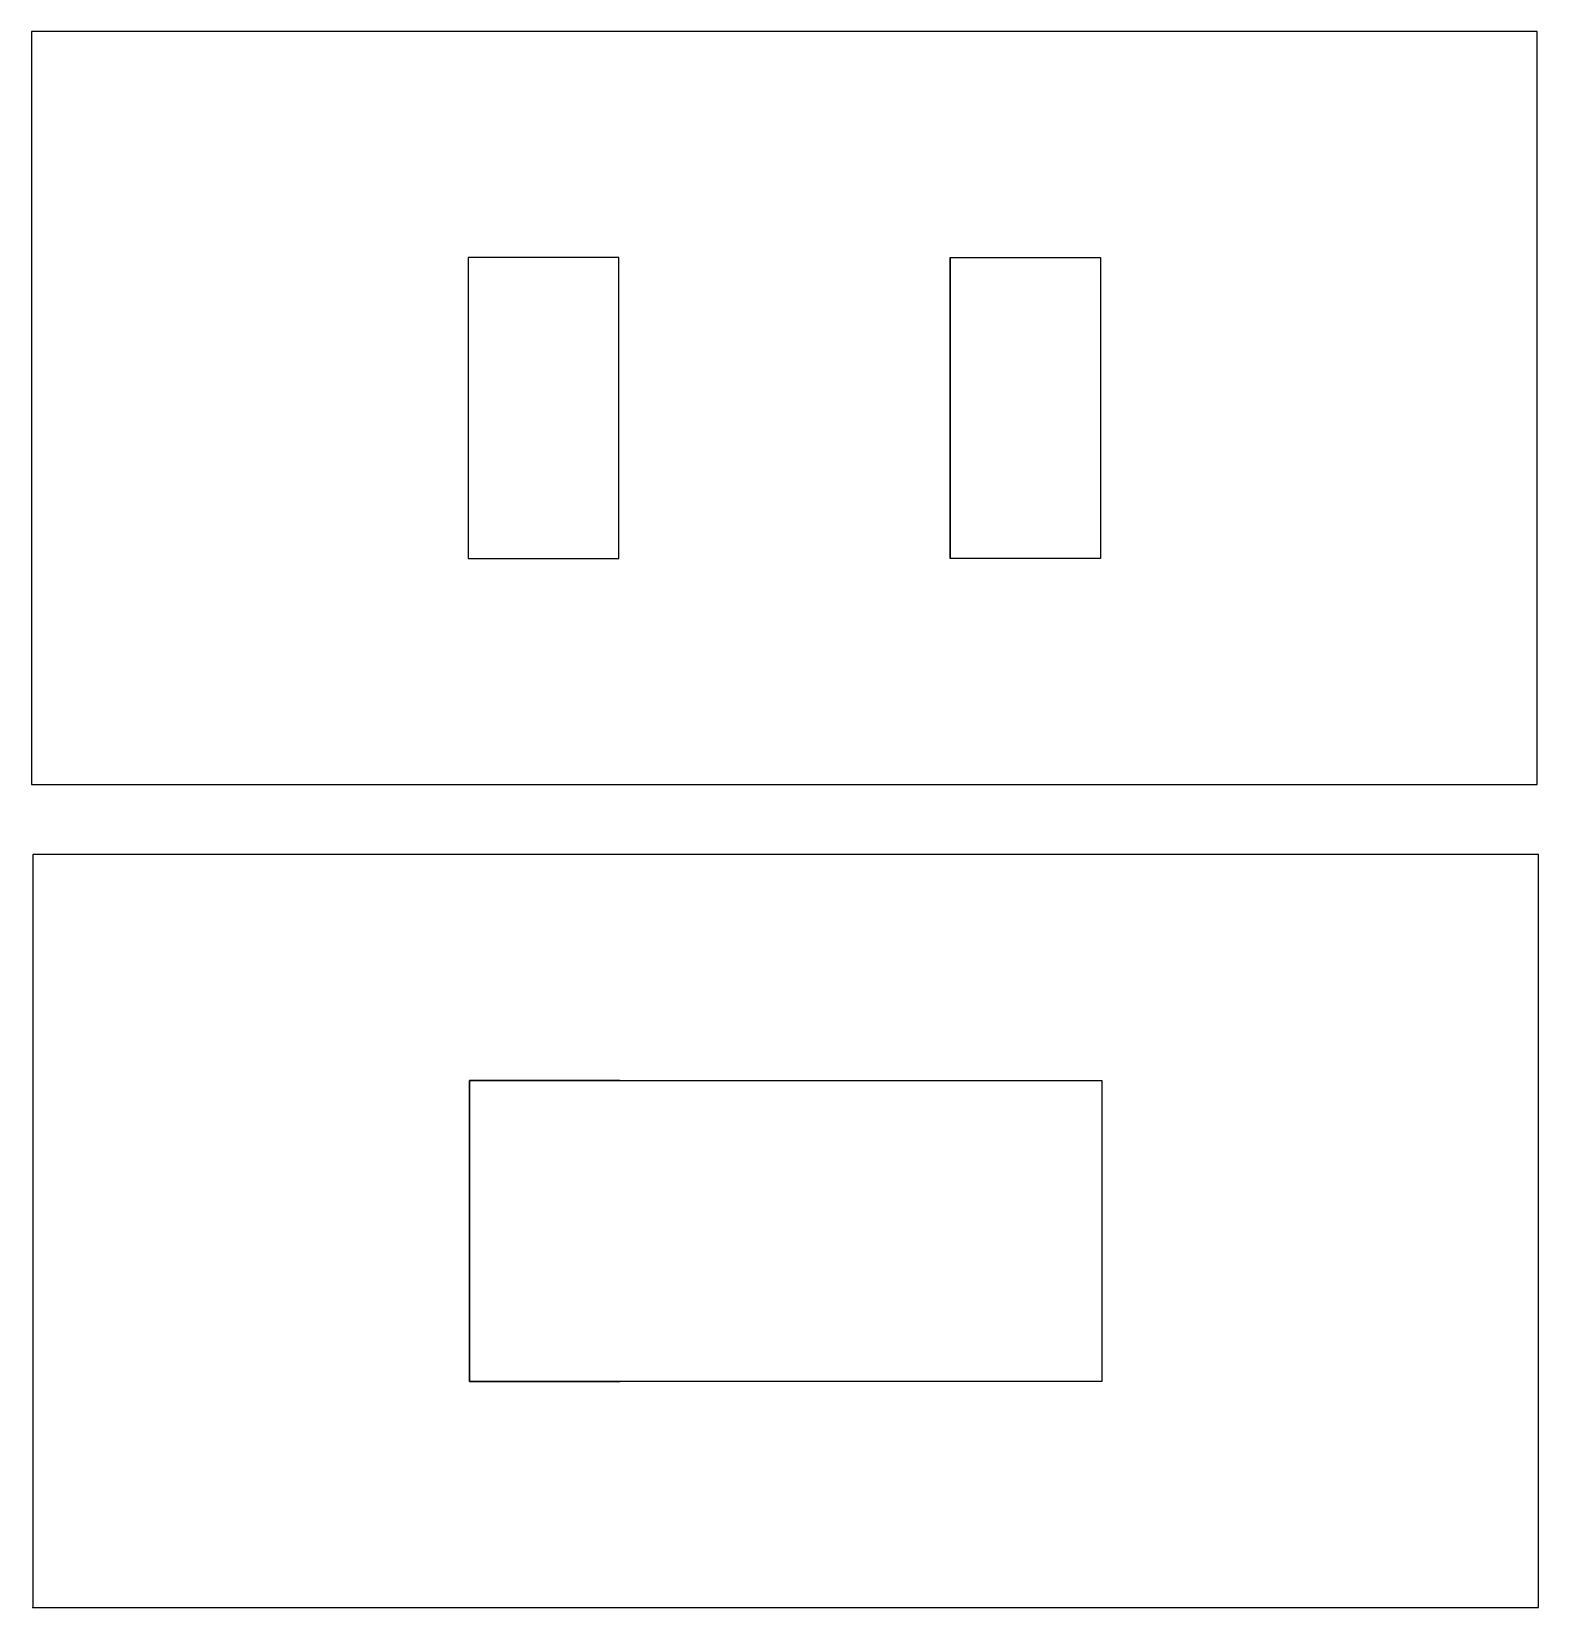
# Model space of a CAD drawing. Header units: millimetres. Extents: x 0 to 210, y -25 to 80.
# Drawn here: x 110 to 210.1, y -25 to 79.7 of the extents above; entities outside this region: 1.
import ezdxf

# ---------------------------------------------------------------- set-up
doc = ezdxf.new("R2010")
doc.units = ezdxf.units.MM
doc.header["$MEASUREMENT"] = 0
doc.layers.add('Bridas v3_Sketch1', color=7, linetype='Continuous')

msp = doc.modelspace()

# ---------------------------------------------------------------- linework, layer by layer
at = {"layer": 'Bridas v3_Sketch1'}
for p, q in [((210, 79.65, 29.65), (110, 79.65, 29.65)), ((110, 79.65, 29.65), (110, 29.65, 29.65)), ((210, 29.65, 29.65), (210, 79.65, 29.65)), ((149, 64.65, 29.65), (139, 64.65, 29.65)), ((139, 64.65, 29.65), (139, 44.65, 29.65)), ((149, 44.65, 29.65), (149, 64.65, 29.65)), ((149, 44.65, 29.65), (149, 64.65, 29.65)), ((171, 64.65, 29.65), (181, 64.65, 29.65)), ((171, 64.65, 29.65), (171, 44.65, 29.65)), ((171, 44.65, 29.65), (171, 64.65, 29.65)), ((171, 64.65, 29.65), (171, 44.65, 29.65)), ((181, 64.65, 29.65), (181, 44.65, 29.65)), ((139, 44.65, 29.65), (149, 44.65, 29.65)), ((181, 44.65, 29.65), (171, 44.65, 29.65)), ((110, 29.65, 29.65), (210, 29.65, 29.65)), ((110.08, 25, 29.65), (110.08, -25, 29.65)), ((210.08, 25, 29.65), (110.08, 25, 29.65)), ((210.08, -25, 29.65), (210.08, 25, 29.65)), ((139.08, 10, 29.65), (139.08, -10, 29.65)), ((139.08, -10, 29.65), (139.08, 10, 29.65)), ((139.08, 10, 29.65), (181.08, 10, 29.65)), ((149.08, 10, 29.65), (139.08, 10, 29.65)), ((171.08, 10, 29.65), (181.08, 10, 29.65)), ((181.08, 10, 29.65), (181.08, -10, 29.65)), ((181.08, 10, 29.65), (181.08, -10, 29.65)), ((181.08, -10, 29.65), (139.08, -10, 29.65)), ((139.08, -10, 29.65), (149.08, -10, 29.65)), ((181.08, -10, 29.65), (171.08, -10, 29.65)), ((110.08, -25, 29.65), (210.08, -25, 29.65))]:
    msp.add_line(p, q, dxfattribs=at)
for p in [(0, 0), (110.08, -25, 29.65)]:
    msp.add_point(p, dxfattribs=at)

doc.saveas('drawing.dxf')
